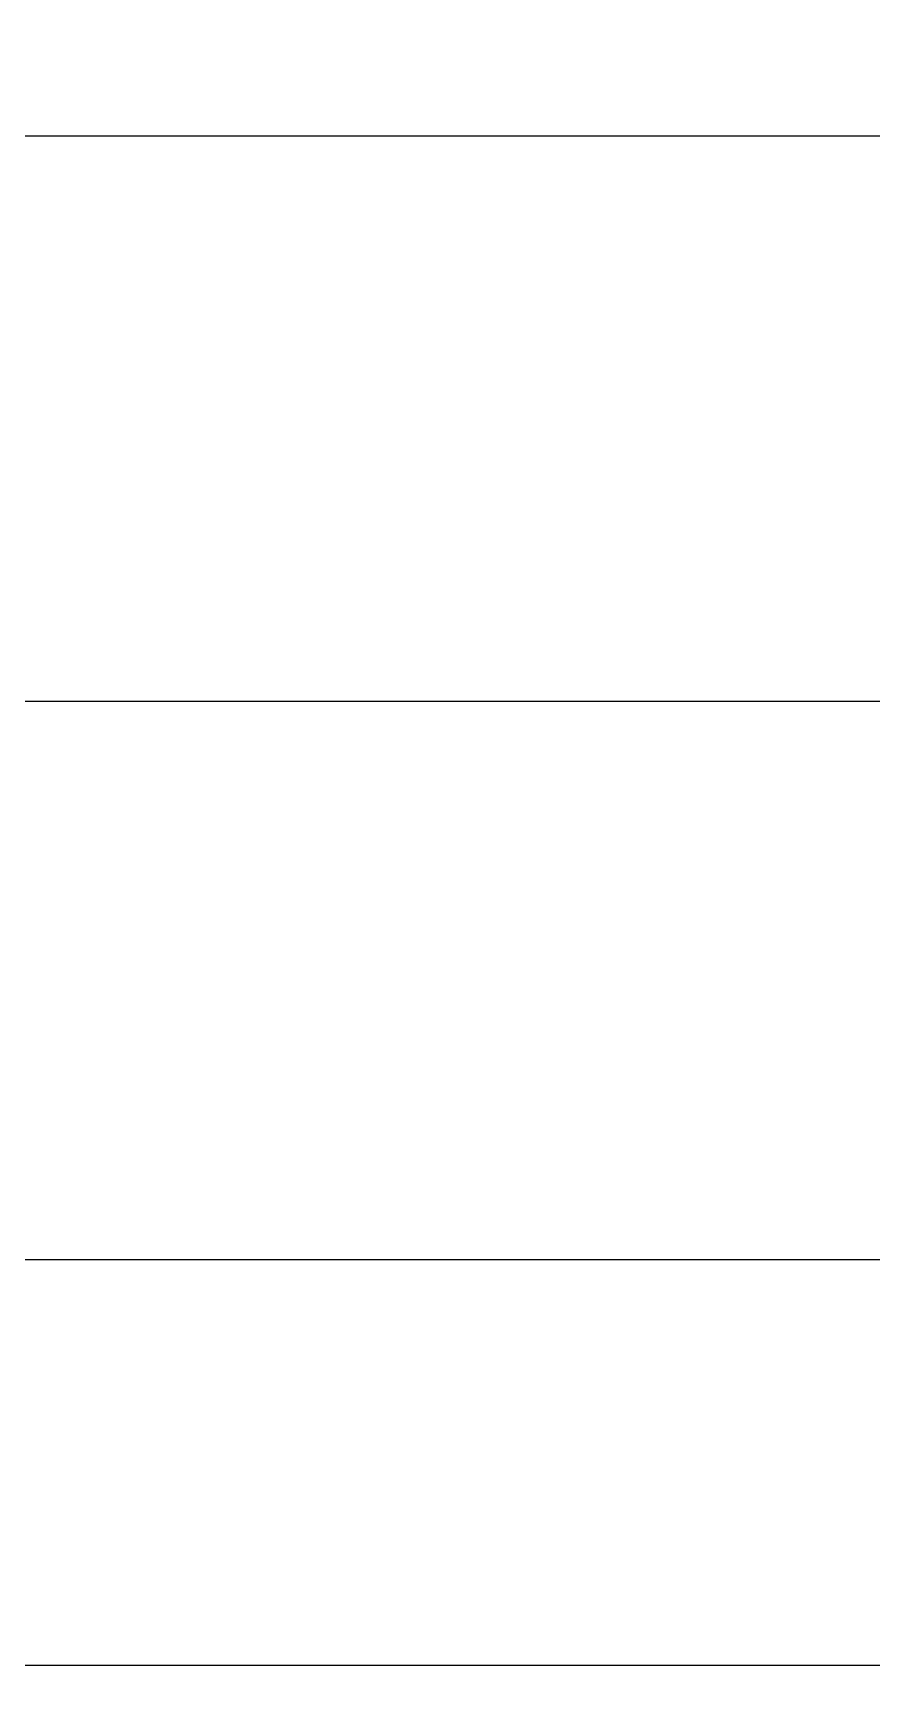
# Model space of a CAD drawing. Header units: millimetres. Extents: x 151130 to 215929, y 2134 to 34533.
# Drawn here: x 163272.8 to 163317.8, y 21949.4 to 22038.8 of the extents above; entities that cross this region are included whole.
import ezdxf

# ---------------------------------------------------------------- set-up
doc = ezdxf.new("R2010")
doc.units = ezdxf.units.MM
doc.layers.add('OH!-Furniture', color=7, linetype='Continuous')

# ---------------------------------------------------------------- blocks, each defined once
blk = doc.blocks.new('GANCHO C SIMPLE-flat-4')
at = {"layer": 'OH!-Furniture', "color": 2, "flags": 128}
blk.add_lwpolyline([(-66.058, -1014.904), (-96.044, -1014.904), (-96.044, -896.504), (-66.058, -896.504), (-66.058, -1014.904), (-96.044, -1014.904), (-96.044, -896.504), (-66.058, -896.504)], close=True, dxfattribs=at)
blk = doc.blocks.new('1000')
at = {"layer": 'OH!-Furniture', "color": 2}
blk.add_lwpolyline([(8.752, 368.205), (1008.752, 368.205), (1008.752, 488.198), (8.752, 488.198)], close=True, dxfattribs=at)
at = {"layer": 'OH!-Furniture', "xscale": -1}
blk.add_blockref('GANCHO C SIMPLE-flat-4', (882.333, 1383.89), dxfattribs=at)
blk = doc.blocks.new('UNION SIMPLE 700')
at = {"color": 4}
blk.add_lwpolyline([(-999.269, 247.901), (-299.269, 247.901), (-299.269, 132.909), (-999.269, 132.909)], close=True, dxfattribs=at)
blk = doc.blocks.new('T2')
at = {"layer": 'OH!-Furniture'}
for name, p in [('1000', (241.248, -530.628)), ('UNION SIMPLE 700', (2167.093, -292.832))]:
    blk.add_blockref(name, p, dxfattribs=at)

msp = doc.modelspace()

# ---------------------------------------------------------------- block references
at = {"color": 5, "rotation": 90}
msp.add_blockref('T2', (163179.877, 20783.219), dxfattribs=at)

doc.saveas('drawing.dxf')
